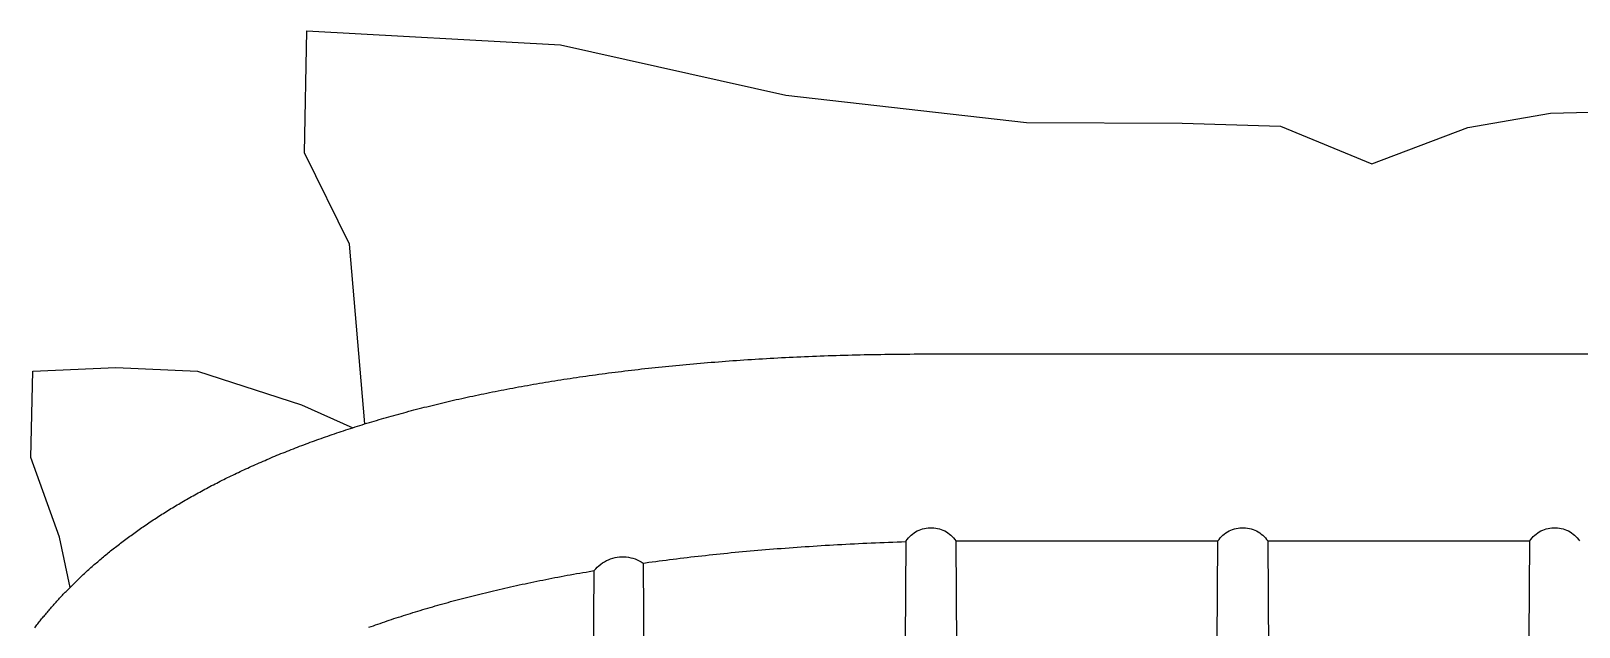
# Model space of a CAD drawing. Header units: inches. Extents: x 0 to 7318, y 0 to 812.
# Drawn here: x 5727 to 6099.3, y 632.5 to 775.8 of the extents above; entities that cross this region are included whole.
import ezdxf

# ---------------------------------------------------------------- set-up
doc = ezdxf.new("R2010")
doc.units = ezdxf.units.IN
doc.header["$MEASUREMENT"] = 0

# ---------------------------------------------------------------- blocks, each defined once
blk = doc.blocks.new('SC2_BACK')
at = {"color": 7}
for points in [[(5807.25, 681.38, 0), (5803.63, 724.54, 0), (5792.8, 746.5, 0), (5793.3, 775.84, 0), (5854.38, 772.52, 0), (5908.52, 760.43, 0), (5966.45, 753.82, 0), (6003.86, 753.65, 0), (6027.52, 752.95, 0), (6049.45, 743.91, 0), (6072.59, 752.6, 0), (6092.42, 756.08, 0), (6148.62, 757.48, 0), (6173.32, 753.65, 0), (6200.47, 756.78, 0), (6248.84, 760.78, 0), (6330.79, 752.43, 0), (6385.42, 741.64, 0), (6449.1, 759.04, 0), (6479.03, 761.3, 0), (6509.47, 760.61, 0), (6509.82, 732.94, 0), (6499.21, 708.06, 0), (6496.83, 698.19, 0)], [(5891.46, 696.24, 0), (5892.33, 696.31, 0)], [(5892.33, 696.31, 0), (5893.2, 696.38, 0)], [(5893.2, 696.38, 0), (5894.07, 696.44, 0)], [(5894.07, 696.44, 0), (5894.95, 696.51, 0)], [(5894.95, 696.51, 0), (5895.83, 696.57, 0)], [(5895.83, 696.57, 0), (5896.71, 696.63, 0)], [(5896.71, 696.63, 0), (5897.59, 696.69, 0)], [(5897.59, 696.69, 0), (5898.48, 696.75, 0)], [(5898.48, 696.75, 0), (5899.37, 696.81, 0)], [(5899.37, 696.81, 0), (5900.27, 696.87, 0)], [(5900.27, 696.87, 0), (5901.16, 696.93, 0)], [(5901.16, 696.93, 0), (5902.06, 696.98, 0)], [(5902.06, 696.98, 0), (5902.97, 697.03, 0)], [(5902.97, 697.03, 0), (5903.87, 697.09, 0)], [(5903.87, 697.09, 0), (5904.78, 697.14, 0)], [(5904.78, 697.14, 0), (5905.69, 697.19, 0)], [(5905.69, 697.19, 0), (5906.6, 697.24, 0)], [(5906.6, 697.24, 0), (5907.52, 697.29, 0)], [(5907.52, 697.29, 0), (5908.44, 697.33, 0)], [(5908.44, 697.33, 0), (5909.36, 697.38, 0)], [(5909.36, 697.38, 0), (5910.28, 697.42, 0)], [(5910.28, 697.42, 0), (5911.21, 697.47, 0)], [(5911.21, 697.47, 0), (5912.14, 697.51, 0)], [(5912.14, 697.51, 0), (5913.07, 697.55, 0)], [(5913.07, 697.55, 0), (5914.01, 697.59, 0)], [(5914.01, 697.59, 0), (5914.95, 697.62, 0)], [(5914.95, 697.62, 0), (5915.89, 697.66, 0)], [(5915.89, 697.66, 0), (5916.84, 697.7, 0)], [(5916.84, 697.7, 0), (5917.78, 697.73, 0)], [(5917.78, 697.73, 0), (5918.74, 697.77, 0)], [(5918.74, 697.77, 0), (5919.69, 697.8, 0)], [(5919.69, 697.8, 0), (5920.65, 697.83, 0)], [(5920.65, 697.83, 0), (5921.6, 697.86, 0)], [(5921.6, 697.86, 0), (5922.57, 697.89, 0)], [(5922.57, 697.89, 0), (5923.53, 697.91, 0)], [(5923.53, 697.91, 0), (5924.5, 697.94, 0)], [(5924.5, 697.94, 0), (5925.47, 697.96, 0)], [(5925.47, 697.96, 0), (5926.45, 697.99, 0)], [(5926.45, 697.99, 0), (5927.42, 698.01, 0)], [(5927.42, 698.01, 0), (5928.4, 698.03, 0)], [(5928.4, 698.03, 0), (5929.39, 698.05, 0)], [(5929.39, 698.05, 0), (5930.37, 698.06, 0)], [(5930.37, 698.06, 0), (5931.36, 698.08, 0)], [(5931.36, 698.08, 0), (5932.35, 698.1, 0)], [(5932.35, 698.1, 0), (5933.35, 698.11, 0)], [(5933.35, 698.11, 0), (5934.34, 698.12, 0)], [(5934.34, 698.12, 0), (5935.34, 698.14, 0)], [(5935.34, 698.14, 0), (5936.35, 698.15, 0)], [(5936.35, 698.15, 0), (5937.35, 698.15, 0)], [(5937.35, 698.15, 0), (5938.36, 698.16, 0)], [(5938.36, 698.16, 0), (5939.38, 698.17, 0)], [(5939.38, 698.17, 0), (5940.39, 698.17, 0)], [(5940.39, 698.17, 0), (5941.41, 698.18, 0)], [(5941.41, 698.18, 0), (5942.43, 698.18, 0)], [(5942.43, 698.18, 0), (5943.46, 698.18, 0)], [(5942.67, 698.18, 0), (6496.83, 698.19, 0), (6505.7, 698.18, 0)], [(5943.46, 698.18, 0), (6496.83, 698.19, 0), (6505.7, 698.18, 0)], [(5736.38, 642.06, 0), (5733.86, 654.1, 0), (5726.98, 673.28, 0), (5727.42, 694.03, 0), (5747.39, 694.94, 0), (5767.05, 694.07, 0), (5792.06, 685.94, 0), (5804.38, 680.43, 0)], [(5858.19, 692.54, 0), (5858.95, 692.65, 0)], [(5858.95, 692.65, 0), (5859.71, 692.76, 0)], [(5859.71, 692.76, 0), (5860.47, 692.87, 0)], [(5860.47, 692.87, 0), (5861.24, 692.97, 0)], [(5861.24, 692.97, 0), (5862.01, 693.08, 0)], [(5862.01, 693.08, 0), (5862.78, 693.19, 0)], [(5862.78, 693.19, 0), (5863.55, 693.29, 0)], [(5863.55, 693.29, 0), (5864.33, 693.4, 0)], [(5864.33, 693.4, 0), (5865.11, 693.5, 0)], [(5865.11, 693.5, 0), (5865.89, 693.6, 0)], [(5865.89, 693.6, 0), (5866.67, 693.7, 0)], [(5866.67, 693.7, 0), (5867.46, 693.8, 0)], [(5867.46, 693.8, 0), (5868.25, 693.9, 0)], [(5868.25, 693.9, 0), (5869.04, 694, 0)], [(5869.04, 694, 0), (5869.84, 694.1, 0)], [(5869.84, 694.1, 0), (5870.64, 694.19, 0)], [(5870.64, 694.19, 0), (5871.44, 694.29, 0)], [(5871.44, 694.29, 0), (5872.24, 694.38, 0)], [(5872.24, 694.38, 0), (5873.05, 694.47, 0)], [(5873.05, 694.47, 0), (5873.85, 694.57, 0)], [(5873.85, 694.57, 0), (5874.67, 694.66, 0)], [(5874.67, 694.66, 0), (5875.48, 694.75, 0)], [(5875.48, 694.75, 0), (5876.3, 694.84, 0)], [(5876.3, 694.84, 0), (5877.12, 694.92, 0)], [(5877.12, 694.92, 0), (5877.94, 695.01, 0)], [(5877.94, 695.01, 0), (5878.76, 695.09, 0)], [(5878.76, 695.09, 0), (5879.59, 695.18, 0)], [(5879.59, 695.18, 0), (5880.42, 695.26, 0)], [(5880.42, 695.26, 0), (5881.25, 695.34, 0)], [(5881.25, 695.34, 0), (5882.09, 695.43, 0)], [(5882.09, 695.43, 0), (5882.93, 695.51, 0)], [(5882.93, 695.51, 0), (5883.77, 695.58, 0)], [(5883.77, 695.58, 0), (5884.61, 695.66, 0)], [(5884.61, 695.66, 0), (5885.46, 695.74, 0)], [(5885.46, 695.74, 0), (5886.31, 695.81, 0)], [(5886.31, 695.81, 0), (5887.16, 695.89, 0)], [(5887.16, 695.89, 0), (5888.01, 695.96, 0)], [(5888.01, 695.96, 0), (5888.87, 696.03, 0)], [(5888.87, 696.03, 0), (5889.73, 696.1, 0)], [(5889.73, 696.1, 0), (5890.59, 696.18, 0)], [(5890.59, 696.18, 0), (5891.46, 696.24, 0)], [(5836.62, 688.77, 0), (5837.3, 688.91, 0)], [(5837.3, 688.91, 0), (5837.99, 689.04, 0)], [(5837.99, 689.04, 0), (5838.67, 689.18, 0)], [(5838.67, 689.18, 0), (5839.37, 689.32, 0)], [(5839.37, 689.32, 0), (5840.06, 689.45, 0)], [(5840.06, 689.45, 0), (5840.75, 689.59, 0)], [(5840.75, 689.59, 0), (5841.45, 689.72, 0)], [(5841.45, 689.72, 0), (5842.15, 689.85, 0)], [(5842.15, 689.85, 0), (5842.85, 689.98, 0)], [(5842.85, 689.98, 0), (5843.56, 690.12, 0)], [(5843.56, 690.12, 0), (5844.26, 690.25, 0)], [(5844.26, 690.25, 0), (5844.98, 690.37, 0)], [(5844.98, 690.37, 0), (5845.69, 690.5, 0)], [(5845.69, 690.5, 0), (5846.4, 690.63, 0)], [(5846.4, 690.63, 0), (5847.12, 690.76, 0)], [(5847.12, 690.76, 0), (5847.84, 690.88, 0)], [(5847.84, 690.88, 0), (5848.56, 691.01, 0)], [(5848.56, 691.01, 0), (5849.29, 691.13, 0)], [(5849.29, 691.13, 0), (5850.02, 691.25, 0)], [(5850.02, 691.25, 0), (5850.74, 691.37, 0)], [(5850.74, 691.37, 0), (5851.48, 691.49, 0)], [(5851.48, 691.49, 0), (5852.21, 691.61, 0)], [(5852.21, 691.61, 0), (5852.95, 691.73, 0)], [(5852.95, 691.73, 0), (5853.69, 691.85, 0)], [(5853.69, 691.85, 0), (5854.43, 691.97, 0)], [(5854.43, 691.97, 0), (5855.18, 692.08, 0)], [(5855.18, 692.08, 0), (5855.93, 692.2, 0)], [(5855.93, 692.2, 0), (5856.68, 692.31, 0)], [(5856.68, 692.31, 0), (5857.43, 692.42, 0)], [(5857.43, 692.42, 0), (5858.19, 692.54, 0)], [(5820.34, 685.03, 0), (5820.96, 685.19, 0)], [(5820.96, 685.19, 0), (5821.59, 685.35, 0)], [(5821.59, 685.35, 0), (5822.22, 685.5, 0)], [(5822.22, 685.5, 0), (5822.84, 685.66, 0)], [(5822.84, 685.66, 0), (5823.48, 685.82, 0)], [(5823.48, 685.82, 0), (5824.11, 685.97, 0)], [(5824.11, 685.97, 0), (5824.75, 686.13, 0)], [(5824.75, 686.13, 0), (5825.39, 686.28, 0)], [(5825.39, 686.28, 0), (5826.03, 686.43, 0)], [(5826.03, 686.43, 0), (5826.67, 686.59, 0)], [(5826.67, 686.59, 0), (5827.32, 686.74, 0)], [(5827.32, 686.74, 0), (5827.97, 686.89, 0)], [(5827.97, 686.89, 0), (5828.62, 687.04, 0)], [(5828.62, 687.04, 0), (5829.27, 687.19, 0)], [(5829.27, 687.19, 0), (5829.93, 687.33, 0)], [(5829.93, 687.33, 0), (5830.59, 687.48, 0)], [(5830.59, 687.48, 0), (5831.25, 687.63, 0)], [(5831.25, 687.63, 0), (5831.91, 687.77, 0)], [(5831.91, 687.77, 0), (5832.57, 687.92, 0)], [(5832.57, 687.92, 0), (5833.24, 688.06, 0)], [(5833.24, 688.06, 0), (5833.91, 688.2, 0)], [(5833.91, 688.2, 0), (5834.59, 688.35, 0)], [(5834.59, 688.35, 0), (5835.26, 688.49, 0)], [(5835.26, 688.49, 0), (5835.94, 688.63, 0)], [(5835.94, 688.63, 0), (5836.62, 688.77, 0)], [(5807.23, 681.34, 0), (5807.8, 681.51, 0)], [(5807.8, 681.51, 0), (5808.38, 681.69, 0)], [(5808.38, 681.69, 0), (5808.95, 681.86, 0)], [(5808.95, 681.86, 0), (5809.53, 682.04, 0)], [(5809.53, 682.04, 0), (5810.11, 682.21, 0)], [(5810.11, 682.21, 0), (5810.7, 682.38, 0)], [(5810.7, 682.38, 0), (5811.28, 682.55, 0)], [(5811.28, 682.55, 0), (5811.87, 682.72, 0)], [(5811.87, 682.72, 0), (5812.46, 682.89, 0)], [(5812.46, 682.89, 0), (5813.05, 683.06, 0)], [(5813.05, 683.06, 0), (5813.65, 683.23, 0)], [(5813.65, 683.23, 0), (5814.24, 683.4, 0)], [(5814.24, 683.4, 0), (5814.84, 683.56, 0)], [(5814.84, 683.56, 0), (5815.44, 683.73, 0)], [(5815.44, 683.73, 0), (5816.05, 683.89, 0)], [(5816.05, 683.89, 0), (5816.66, 684.06, 0)], [(5816.66, 684.06, 0), (5817.26, 684.22, 0)], [(5817.26, 684.22, 0), (5817.87, 684.39, 0)], [(5817.87, 684.39, 0), (5818.49, 684.55, 0)], [(5818.49, 684.55, 0), (5819.1, 684.71, 0)], [(5819.1, 684.71, 0), (5819.72, 684.87, 0)], [(5819.72, 684.87, 0), (5820.34, 685.03, 0)], [(5795.73, 677.51, 0), (5796.26, 677.7, 0)], [(5796.26, 677.7, 0), (5796.79, 677.88, 0)], [(5796.79, 677.88, 0), (5797.32, 678.07, 0)], [(5797.32, 678.07, 0), (5797.85, 678.26, 0)], [(5797.85, 678.26, 0), (5798.38, 678.44, 0)], [(5798.38, 678.44, 0), (5798.92, 678.63, 0)], [(5798.92, 678.63, 0), (5799.46, 678.82, 0)], [(5799.46, 678.82, 0), (5800, 679, 0)], [(5800, 679, 0), (5800.54, 679.18, 0)], [(5800.54, 679.18, 0), (5801.09, 679.37, 0)], [(5801.09, 679.37, 0), (5801.63, 679.55, 0)], [(5801.63, 679.55, 0), (5802.18, 679.73, 0)], [(5802.18, 679.73, 0), (5802.74, 679.91, 0)], [(5802.74, 679.91, 0), (5803.29, 680.09, 0)], [(5803.29, 680.09, 0), (5803.85, 680.27, 0)], [(5803.85, 680.27, 0), (5804.38, 680.43, 0)], [(5804.38, 680.43, 0), (5804.97, 680.63, 0)], [(5804.97, 680.63, 0), (5805.53, 680.81, 0)], [(5805.53, 680.81, 0), (5806.09, 680.99, 0)], [(5806.09, 680.99, 0), (5806.66, 681.16, 0)], [(5806.66, 681.16, 0), (5807.23, 681.34, 0)], [(5786.15, 673.81, 0), (5786.64, 674.01, 0)], [(5786.64, 674.01, 0), (5787.12, 674.21, 0)], [(5787.12, 674.21, 0), (5787.61, 674.4, 0)], [(5787.61, 674.4, 0), (5788.1, 674.6, 0)], [(5788.1, 674.6, 0), (5788.6, 674.8, 0)], [(5788.6, 674.8, 0), (5789.09, 675, 0)], [(5789.09, 675, 0), (5789.59, 675.19, 0)], [(5789.59, 675.19, 0), (5790.09, 675.39, 0)], [(5790.09, 675.39, 0), (5790.59, 675.59, 0)], [(5790.59, 675.59, 0), (5791.1, 675.78, 0)], [(5791.1, 675.78, 0), (5791.6, 675.97, 0)], [(5791.6, 675.97, 0), (5792.11, 676.17, 0)], [(5792.11, 676.17, 0), (5792.62, 676.36, 0)], [(5792.62, 676.36, 0), (5793.14, 676.55, 0)], [(5793.14, 676.55, 0), (5793.65, 676.75, 0)], [(5793.65, 676.75, 0), (5794.17, 676.94, 0)], [(5794.17, 676.94, 0), (5794.69, 677.13, 0)], [(5794.69, 677.13, 0), (5795.21, 677.32, 0)], [(5795.21, 677.32, 0), (5795.73, 677.51, 0)], [(5777.76, 670.12, 0), (5778.21, 670.33, 0)], [(5778.21, 670.33, 0), (5778.66, 670.54, 0)], [(5778.66, 670.54, 0), (5779.11, 670.75, 0)], [(5779.11, 670.75, 0), (5779.57, 670.96, 0)], [(5779.57, 670.96, 0), (5780.03, 671.16, 0)], [(5780.03, 671.16, 0), (5780.49, 671.37, 0)], [(5780.49, 671.37, 0), (5780.95, 671.58, 0)], [(5780.95, 671.58, 0), (5781.41, 671.78, 0)], [(5781.41, 671.78, 0), (5781.87, 671.99, 0)], [(5781.87, 671.99, 0), (5782.34, 672.19, 0)], [(5782.34, 672.19, 0), (5782.81, 672.39, 0)], [(5782.81, 672.39, 0), (5783.28, 672.6, 0)], [(5783.28, 672.6, 0), (5783.75, 672.8, 0)], [(5783.75, 672.8, 0), (5784.23, 673, 0)], [(5784.23, 673, 0), (5784.71, 673.2, 0)], [(5784.71, 673.2, 0), (5785.18, 673.41, 0)], [(5785.18, 673.41, 0), (5785.67, 673.61, 0)], [(5785.67, 673.61, 0), (5786.15, 673.81, 0)], [(5770.02, 666.29, 0), (5770.43, 666.51, 0)], [(5770.43, 666.51, 0), (5770.85, 666.72, 0)], [(5770.85, 666.72, 0), (5771.27, 666.94, 0)], [(5771.27, 666.94, 0), (5771.69, 667.15, 0)], [(5771.69, 667.15, 0), (5772.11, 667.37, 0)], [(5772.11, 667.37, 0), (5772.53, 667.58, 0)], [(5772.53, 667.58, 0), (5772.96, 667.8, 0)], [(5772.96, 667.8, 0), (5773.38, 668.01, 0)], [(5773.38, 668.01, 0), (5773.81, 668.22, 0)], [(5773.81, 668.22, 0), (5774.24, 668.44, 0)], [(5774.24, 668.44, 0), (5774.68, 668.65, 0)], [(5774.68, 668.65, 0), (5775.11, 668.86, 0)], [(5775.11, 668.86, 0), (5775.55, 669.07, 0)], [(5775.55, 669.07, 0), (5775.99, 669.28, 0)], [(5775.99, 669.28, 0), (5776.43, 669.5, 0)], [(5776.43, 669.5, 0), (5776.87, 669.71, 0)], [(5776.87, 669.71, 0), (5777.32, 669.92, 0)], [(5777.32, 669.92, 0), (5777.76, 670.12, 0)], [(5763.28, 662.55, 0), (5763.66, 662.77, 0)], [(5763.66, 662.77, 0), (5764.04, 662.99, 0)], [(5764.04, 662.99, 0), (5764.43, 663.22, 0)], [(5764.43, 663.22, 0), (5764.82, 663.44, 0)], [(5764.82, 663.44, 0), (5765.2, 663.66, 0)], [(5765.2, 663.66, 0), (5765.6, 663.88, 0)], [(5765.6, 663.88, 0), (5765.99, 664.1, 0)], [(5765.99, 664.1, 0), (5766.38, 664.32, 0)], [(5766.38, 664.32, 0), (5766.78, 664.54, 0)], [(5766.78, 664.54, 0), (5767.18, 664.76, 0)], [(5767.18, 664.76, 0), (5767.58, 664.98, 0)], [(5767.58, 664.98, 0), (5767.98, 665.2, 0)], [(5767.98, 665.2, 0), (5768.38, 665.42, 0)], [(5768.38, 665.42, 0), (5768.79, 665.64, 0)], [(5768.79, 665.64, 0), (5769.2, 665.86, 0)], [(5769.2, 665.86, 0), (5769.61, 666.07, 0)], [(5769.61, 666.07, 0), (5770.02, 666.29, 0)], [(5757.42, 658.94, 0), (5757.77, 659.17, 0)], [(5757.77, 659.17, 0), (5758.13, 659.4, 0)], [(5758.13, 659.4, 0), (5758.48, 659.62, 0)], [(5758.48, 659.62, 0), (5758.84, 659.85, 0)], [(5758.84, 659.85, 0), (5759.2, 660.08, 0)], [(5759.2, 660.08, 0), (5759.56, 660.3, 0)], [(5759.56, 660.3, 0), (5759.92, 660.53, 0)], [(5759.92, 660.53, 0), (5760.29, 660.76, 0)], [(5760.29, 660.76, 0), (5760.66, 660.98, 0)], [(5760.66, 660.98, 0), (5761.03, 661.21, 0)], [(5761.03, 661.21, 0), (5761.4, 661.43, 0)], [(5761.4, 661.43, 0), (5761.77, 661.65, 0)], [(5761.77, 661.65, 0), (5762.14, 661.88, 0)], [(5762.14, 661.88, 0), (5762.52, 662.1, 0)], [(5762.52, 662.1, 0), (5762.9, 662.33, 0)], [(5762.9, 662.33, 0), (5763.28, 662.55, 0)], [(5752.01, 655.26, 0), (5752.34, 655.49, 0)], [(5752.34, 655.49, 0), (5752.66, 655.72, 0)], [(5752.66, 655.72, 0), (5752.99, 655.96, 0)], [(5752.99, 655.96, 0), (5753.32, 656.19, 0)], [(5753.32, 656.19, 0), (5753.65, 656.42, 0)], [(5753.65, 656.42, 0), (5753.99, 656.65, 0)], [(5753.99, 656.65, 0), (5754.32, 656.88, 0)], [(5754.32, 656.88, 0), (5754.66, 657.11, 0)], [(5754.66, 657.11, 0), (5755, 657.34, 0)], [(5755, 657.34, 0), (5755.34, 657.57, 0)], [(5755.34, 657.57, 0), (5755.68, 657.8, 0)], [(5755.68, 657.8, 0), (5756.02, 658.03, 0)], [(5756.02, 658.03, 0), (5756.37, 658.26, 0)], [(5756.37, 658.26, 0), (5756.72, 658.48, 0)], [(5756.72, 658.48, 0), (5757.07, 658.71, 0)], [(5757.07, 658.71, 0), (5757.42, 658.94, 0)], [(5939.38, 655.14, 0), (5939.77, 655.39, 0)], [(5939.77, 655.39, 0), (5940.17, 655.61, 0)], [(5940.17, 655.61, 0), (5940.58, 655.8, 0)], [(5940.58, 655.8, 0), (5941, 655.97, 0)], [(5941, 655.97, 0), (5941.43, 656.11, 0)], [(5941.43, 656.11, 0), (5941.88, 656.22, 0)], [(5941.88, 656.22, 0), (5942.32, 656.31, 0)], [(5942.32, 656.31, 0), (5942.77, 656.36, 0)], [(5942.77, 656.36, 0), (5943.23, 656.39, 0)], [(5943.23, 656.39, 0), (5943.68, 656.39, 0)], [(5943.68, 656.39, 0), (5944.14, 656.36, 0)], [(5944.14, 656.36, 0), (5944.59, 656.31, 0)], [(5944.59, 656.31, 0), (5945.04, 656.22, 0)], [(5945.04, 656.22, 0), (5945.48, 656.11, 0)], [(5945.48, 656.11, 0), (5945.91, 655.97, 0)], [(5945.91, 655.97, 0), (5946.34, 655.8, 0)], [(5946.34, 655.8, 0), (5946.75, 655.61, 0)], [(5946.75, 655.61, 0), (5947.15, 655.39, 0)], [(5947.15, 655.39, 0), (5947.53, 655.14, 0)], [(6014.38, 655.14, 0), (6014.77, 655.39, 0)], [(6014.77, 655.39, 0), (6015.17, 655.61, 0)], [(6015.17, 655.61, 0), (6015.58, 655.8, 0)], [(6015.58, 655.8, 0), (6016, 655.97, 0)], [(6016, 655.97, 0), (6016.43, 656.11, 0)], [(6016.43, 656.11, 0), (6016.88, 656.22, 0)], [(6016.88, 656.22, 0), (6017.32, 656.31, 0)], [(6017.32, 656.31, 0), (6017.77, 656.36, 0)], [(6017.77, 656.36, 0), (6018.23, 656.39, 0)], [(6018.23, 656.39, 0), (6018.68, 656.39, 0)], [(6018.68, 656.39, 0), (6019.14, 656.36, 0)], [(6019.14, 656.36, 0), (6019.59, 656.31, 0)], [(6019.59, 656.31, 0), (6020.04, 656.22, 0)], [(6020.04, 656.22, 0), (6020.48, 656.11, 0)], [(6020.48, 656.11, 0), (6020.91, 655.97, 0)], [(6020.91, 655.97, 0), (6021.34, 655.8, 0)], [(6021.34, 655.8, 0), (6021.75, 655.61, 0)], [(6021.75, 655.61, 0), (6022.15, 655.39, 0)], [(6022.15, 655.39, 0), (6022.53, 655.14, 0)], [(6089.38, 655.14, 0), (6089.77, 655.39, 0)], [(6089.77, 655.39, 0), (6090.17, 655.61, 0)], [(6090.17, 655.61, 0), (6090.58, 655.8, 0)], [(6090.58, 655.8, 0), (6091, 655.97, 0)], [(6091, 655.97, 0), (6091.43, 656.11, 0)], [(6091.43, 656.11, 0), (6091.88, 656.22, 0)], [(6091.88, 656.22, 0), (6092.32, 656.31, 0)], [(6092.32, 656.31, 0), (6092.77, 656.36, 0)], [(6092.77, 656.36, 0), (6093.23, 656.39, 0)], [(6093.23, 656.39, 0), (6093.68, 656.39, 0)], [(6093.68, 656.39, 0), (6094.14, 656.36, 0)], [(6094.14, 656.36, 0), (6094.59, 656.31, 0)], [(6094.59, 656.31, 0), (6095.04, 656.22, 0)], [(6095.04, 656.22, 0), (6095.48, 656.11, 0)], [(6095.48, 656.11, 0), (6095.91, 655.97, 0)], [(6095.91, 655.97, 0), (6096.34, 655.8, 0)], [(6096.34, 655.8, 0), (6096.75, 655.61, 0)], [(6096.75, 655.61, 0), (6097.15, 655.39, 0)], [(6097.15, 655.39, 0), (6097.53, 655.14, 0)], [(5747.04, 651.53, 0), (5747.34, 651.76, 0)], [(5747.34, 651.76, 0), (5747.64, 652, 0)], [(5747.64, 652, 0), (5747.94, 652.23, 0)], [(5747.94, 652.23, 0), (5748.24, 652.47, 0)], [(5748.24, 652.47, 0), (5748.55, 652.7, 0)], [(5748.55, 652.7, 0), (5748.85, 652.93, 0)], [(5748.85, 652.93, 0), (5749.16, 653.17, 0)], [(5749.16, 653.17, 0), (5749.47, 653.4, 0)], [(5749.47, 653.4, 0), (5749.78, 653.63, 0)], [(5749.78, 653.63, 0), (5750.1, 653.87, 0)], [(5750.1, 653.87, 0), (5750.41, 654.1, 0)], [(5750.41, 654.1, 0), (5750.73, 654.33, 0)], [(5750.73, 654.33, 0), (5751.05, 654.56, 0)], [(5751.05, 654.56, 0), (5751.37, 654.8, 0)], [(5751.37, 654.8, 0), (5751.69, 655.03, 0)], [(5751.69, 655.03, 0), (5752.01, 655.26, 0)], [(5909.32, 651.59, 0), (5910.28, 651.65, 0)], [(5910.28, 651.65, 0), (5911.24, 651.72, 0)], [(5911.24, 651.72, 0), (5912.2, 651.79, 0)], [(5912.2, 651.79, 0), (5913.16, 651.86, 0)], [(5913.16, 651.86, 0), (5914.13, 651.92, 0)], [(5914.13, 651.92, 0), (5915.1, 651.98, 0)], [(5915.1, 651.98, 0), (5916.08, 652.05, 0)], [(5916.08, 652.05, 0), (5917.06, 652.11, 0)], [(5917.06, 652.11, 0), (5918.04, 652.17, 0)], [(5918.04, 652.17, 0), (5919.03, 652.22, 0)], [(5919.03, 652.22, 0), (5920.02, 652.28, 0)], [(5920.02, 652.28, 0), (5921.01, 652.34, 0)], [(5921.01, 652.34, 0), (5922.01, 652.39, 0)], [(5922.01, 652.39, 0), (5923.01, 652.45, 0)], [(5923.01, 652.45, 0), (5924.01, 652.5, 0)], [(5924.01, 652.5, 0), (5925.02, 652.55, 0)], [(5925.02, 652.55, 0), (5926.03, 652.6, 0)], [(5926.03, 652.6, 0), (5927.04, 652.65, 0)], [(5927.04, 652.65, 0), (5928.06, 652.69, 0)], [(5928.06, 652.69, 0), (5929.08, 652.74, 0)], [(5929.08, 652.74, 0), (5930.11, 652.78, 0)], [(5930.11, 652.78, 0), (5931.14, 652.83, 0)], [(5931.14, 652.83, 0), (5932.17, 652.87, 0)], [(5932.17, 652.87, 0), (5933.21, 652.91, 0)], [(5933.21, 652.91, 0), (5934.25, 652.95, 0)], [(5934.25, 652.95, 0), (5935.29, 652.98, 0)], [(5934.46, 253.24, 0), (5935.81, 397.74, 0), (5937.46, 653.23, 0)], [(5935.29, 652.98, 0), (5936.34, 653.02, 0)], [(5936.34, 653.02, 0), (5937.39, 653.06, 0)], [(5937.39, 653.06, 0), (5937.46, 653.06, 0)], [(5937.46, 653.23, 0), (5937.73, 653.6, 0)], [(5937.73, 653.6, 0), (5938.02, 653.94, 0)], [(5938.02, 653.94, 0), (5938.33, 654.28, 0)], [(5938.33, 654.28, 0), (5938.66, 654.59, 0)], [(5938.66, 654.59, 0), (5939.01, 654.88, 0)], [(5939.01, 654.88, 0), (5939.38, 655.14, 0)], [(5947.53, 655.14, 0), (5947.9, 654.88, 0)], [(5947.9, 654.88, 0), (5948.25, 654.59, 0)], [(5948.25, 654.59, 0), (5948.58, 654.28, 0)], [(5948.58, 654.28, 0), (5948.9, 653.95, 0)], [(5948.9, 653.95, 0), (5949.19, 653.6, 0)], [(5949.19, 653.6, 0), (5949.46, 653.23, 0)], [(5949.46, 653.23, 0), (5951.07, 397.88, 0), (5952.46, 253.24, 0)], [(5949.46, 653.23, 0), (6012.46, 653.23, 0)], [(6009.46, 253.24, 0), (6010.76, 397.6, 0), (6012.46, 653.23, 0)], [(6012.46, 653.23, 0), (6012.73, 653.6, 0)], [(6012.73, 653.6, 0), (6013.02, 653.94, 0)], [(6013.02, 653.94, 0), (6013.33, 654.28, 0)], [(6013.33, 654.28, 0), (6013.66, 654.59, 0)], [(6013.66, 654.59, 0), (6014.01, 654.88, 0)], [(6014.01, 654.88, 0), (6014.38, 655.14, 0)], [(6022.53, 655.14, 0), (6022.9, 654.88, 0)], [(6022.9, 654.88, 0), (6023.25, 654.59, 0)], [(6023.25, 654.59, 0), (6023.58, 654.28, 0)], [(6023.58, 654.28, 0), (6023.9, 653.95, 0)], [(6023.9, 653.95, 0), (6024.19, 653.6, 0)], [(6024.19, 653.6, 0), (6024.46, 653.23, 0)], [(6024.46, 653.23, 0), (6026.03, 397.6, 0), (6027.46, 253.24, 0)], [(6024.46, 653.23, 0), (6087.46, 653.23, 0)], [(6084.46, 253.24, 0), (6085.72, 397.56, 0), (6087.46, 653.23, 0)], [(6087.46, 653.23, 0), (6087.73, 653.6, 0)], [(6087.73, 653.6, 0), (6088.02, 653.94, 0)], [(6088.02, 653.94, 0), (6088.33, 654.28, 0)], [(6088.33, 654.28, 0), (6088.66, 654.59, 0)], [(6088.66, 654.59, 0), (6089.01, 654.88, 0)], [(6089.01, 654.88, 0), (6089.38, 655.14, 0)], [(6097.53, 655.14, 0), (6097.9, 654.88, 0)], [(6097.9, 654.88, 0), (6098.25, 654.59, 0)], [(6098.25, 654.59, 0), (6098.58, 654.28, 0)], [(6098.58, 654.28, 0), (6098.9, 653.95, 0)], [(6098.9, 653.95, 0), (6099.19, 653.6, 0)], [(6099.19, 653.6, 0), (6099.46, 653.23, 0)], [(5742.48, 647.76, 0), (5742.75, 647.99, 0)], [(5742.75, 647.99, 0), (5743.03, 648.23, 0)], [(5743.03, 648.23, 0), (5743.31, 648.46, 0)], [(5743.31, 648.46, 0), (5743.58, 648.7, 0)], [(5743.58, 648.7, 0), (5743.86, 648.94, 0)], [(5743.86, 648.94, 0), (5744.14, 649.17, 0)], [(5744.14, 649.17, 0), (5744.42, 649.41, 0)], [(5744.42, 649.41, 0), (5744.71, 649.64, 0)], [(5744.71, 649.64, 0), (5744.99, 649.88, 0)], [(5744.99, 649.88, 0), (5745.28, 650.12, 0)], [(5745.28, 650.12, 0), (5745.57, 650.35, 0)], [(5745.57, 650.35, 0), (5745.86, 650.59, 0)], [(5745.86, 650.59, 0), (5746.15, 650.82, 0)], [(5746.15, 650.82, 0), (5746.45, 651.06, 0)], [(5746.45, 651.06, 0), (5746.74, 651.29, 0)], [(5746.74, 651.29, 0), (5747.04, 651.53, 0)], [(5864.01, 647.61, 0), (5864.46, 647.93, 0)], [(5864.46, 647.93, 0), (5864.92, 648.22, 0)], [(5864.92, 648.22, 0), (5865.4, 648.48, 0)], [(5865.4, 648.48, 0), (5865.9, 648.71, 0)], [(5865.9, 648.71, 0), (5866.41, 648.9, 0)], [(5866.41, 648.9, 0), (5866.93, 649.07, 0)], [(5866.93, 649.07, 0), (5867.46, 649.2, 0)], [(5867.46, 649.2, 0), (5867.99, 649.3, 0)], [(5867.99, 649.3, 0), (5868.53, 649.37, 0)], [(5868.53, 649.37, 0), (5869.08, 649.4, 0)], [(5869.08, 649.4, 0), (5869.62, 649.4, 0)], [(5869.62, 649.4, 0), (5870.17, 649.36, 0)], [(5870.17, 649.36, 0), (5870.71, 649.29, 0)], [(5870.71, 649.29, 0), (5871.25, 649.19, 0)], [(5871.25, 649.19, 0), (5871.77, 649.05, 0)], [(5871.77, 649.05, 0), (5872.29, 648.88, 0)], [(5872.29, 648.88, 0), (5872.8, 648.68, 0)], [(5872.8, 648.68, 0), (5873.29, 648.45, 0)], [(5873.29, 648.45, 0), (5873.77, 648.19, 0)], [(5873.77, 648.19, 0), (5874.23, 647.89, 0)], [(5874.23, 647.89, 0), (5874.76, 647.97, 0)], [(5874.23, 647.89, 0), (5875.93, 398.04, 0), (5877.46, 253.24, 0)], [(5874.76, 647.97, 0), (5875.58, 648.08, 0)], [(5875.58, 648.08, 0), (5876.41, 648.19, 0)], [(5876.41, 648.19, 0), (5877.24, 648.31, 0)], [(5877.24, 648.31, 0), (5878.07, 648.42, 0)], [(5878.07, 648.42, 0), (5878.91, 648.52, 0)], [(5878.91, 648.52, 0), (5879.74, 648.63, 0)], [(5879.74, 648.63, 0), (5880.59, 648.74, 0)], [(5880.59, 648.74, 0), (5881.43, 648.85, 0)], [(5881.43, 648.85, 0), (5882.28, 648.95, 0)], [(5882.28, 648.95, 0), (5883.14, 649.06, 0)], [(5883.14, 649.06, 0), (5883.99, 649.16, 0)], [(5883.99, 649.16, 0), (5884.85, 649.26, 0)], [(5884.85, 649.26, 0), (5885.71, 649.36, 0)], [(5885.71, 649.36, 0), (5886.58, 649.46, 0)], [(5886.58, 649.46, 0), (5887.45, 649.56, 0)], [(5887.45, 649.56, 0), (5888.32, 649.66, 0)], [(5888.32, 649.66, 0), (5889.2, 649.75, 0)], [(5889.2, 649.75, 0), (5890.07, 649.85, 0)], [(5890.07, 649.85, 0), (5890.96, 649.94, 0)], [(5890.96, 649.94, 0), (5891.84, 650.04, 0)], [(5891.84, 650.04, 0), (5892.73, 650.13, 0)], [(5892.73, 650.13, 0), (5893.63, 650.22, 0)], [(5893.63, 650.22, 0), (5894.52, 650.31, 0)], [(5894.52, 650.31, 0), (5895.42, 650.4, 0)], [(5895.42, 650.4, 0), (5896.32, 650.48, 0)], [(5896.32, 650.48, 0), (5897.23, 650.57, 0)], [(5897.23, 650.57, 0), (5898.14, 650.66, 0)], [(5898.14, 650.66, 0), (5899.05, 650.74, 0)], [(5899.05, 650.74, 0), (5899.97, 650.82, 0)], [(5899.97, 650.82, 0), (5900.89, 650.9, 0)], [(5900.89, 650.9, 0), (5901.81, 650.98, 0)], [(5901.81, 650.98, 0), (5902.74, 651.06, 0)], [(5902.74, 651.06, 0), (5903.67, 651.14, 0)], [(5903.67, 651.14, 0), (5904.6, 651.22, 0)], [(5904.6, 651.22, 0), (5905.54, 651.29, 0)], [(5905.54, 651.29, 0), (5906.48, 651.37, 0)], [(5906.48, 651.37, 0), (5907.42, 651.44, 0)], [(5907.42, 651.44, 0), (5908.37, 651.51, 0)], [(5908.37, 651.51, 0), (5909.32, 651.59, 0)], [(5738.32, 643.96, 0), (5738.57, 644.2, 0)], [(5738.57, 644.2, 0), (5738.82, 644.43, 0)], [(5738.82, 644.43, 0), (5739.07, 644.67, 0)], [(5739.07, 644.67, 0), (5739.33, 644.91, 0)], [(5739.33, 644.91, 0), (5739.58, 645.15, 0)], [(5739.58, 645.15, 0), (5739.84, 645.38, 0)], [(5739.84, 645.38, 0), (5740.09, 645.62, 0)], [(5740.09, 645.62, 0), (5740.35, 645.86, 0)], [(5740.35, 645.86, 0), (5740.61, 646.1, 0)], [(5740.61, 646.1, 0), (5740.88, 646.33, 0)], [(5740.88, 646.33, 0), (5741.14, 646.57, 0)], [(5741.14, 646.57, 0), (5741.41, 646.81, 0)], [(5741.41, 646.81, 0), (5741.67, 647.04, 0)], [(5741.67, 647.04, 0), (5741.94, 647.28, 0)], [(5741.94, 647.28, 0), (5742.21, 647.52, 0)], [(5742.21, 647.52, 0), (5742.48, 647.76, 0)], [(5851.54, 644.11, 0), (5852.27, 644.25, 0)], [(5852.27, 644.25, 0), (5853, 644.39, 0)], [(5853, 644.39, 0), (5853.74, 644.53, 0)], [(5853.74, 644.53, 0), (5854.48, 644.67, 0)], [(5854.48, 644.67, 0), (5855.22, 644.81, 0)], [(5855.22, 644.81, 0), (5855.96, 644.95, 0)], [(5855.96, 644.95, 0), (5856.71, 645.08, 0)], [(5856.71, 645.08, 0), (5857.46, 645.22, 0)], [(5857.46, 645.22, 0), (5858.21, 645.36, 0)], [(5858.21, 645.36, 0), (5858.97, 645.49, 0)], [(5858.97, 645.49, 0), (5859.73, 645.62, 0)], [(5859.46, 253.24, 0), (5860.65, 397.81, 0), (5862.46, 646.09, 0)], [(5859.73, 645.62, 0), (5860.49, 645.75, 0)], [(5860.49, 645.75, 0), (5861.25, 645.89, 0)], [(5861.25, 645.89, 0), (5862.02, 646.02, 0)], [(5862.02, 646.02, 0), (5862.46, 646.09, 0)], [(5862.46, 646.09, 0), (5862.81, 646.51, 0)], [(5862.81, 646.51, 0), (5863.19, 646.9, 0)], [(5863.19, 646.9, 0), (5863.59, 647.27, 0)], [(5863.59, 647.27, 0), (5864.01, 647.61, 0)], [(5734.77, 640.39, 0), (5735, 640.63, 0)], [(5735, 640.63, 0), (5735.23, 640.87, 0)], [(5735.23, 640.87, 0), (5735.45, 641.1, 0)], [(5735.45, 641.1, 0), (5735.69, 641.34, 0)], [(5735.69, 641.34, 0), (5735.92, 641.58, 0)], [(5735.92, 641.58, 0), (5736.15, 641.82, 0)], [(5736.15, 641.82, 0), (5736.38, 642.06, 0)], [(5736.38, 642.06, 0), (5736.62, 642.29, 0)], [(5736.62, 642.29, 0), (5736.86, 642.53, 0)], [(5736.86, 642.53, 0), (5737.1, 642.77, 0)], [(5737.1, 642.77, 0), (5737.34, 643.01, 0)], [(5737.34, 643.01, 0), (5737.59, 643.25, 0)], [(5737.59, 643.25, 0), (5737.83, 643.48, 0)], [(5737.83, 643.48, 0), (5738.08, 643.72, 0)], [(5738.08, 643.72, 0), (5738.32, 643.96, 0)], [(5834.3, 640.28, 0), (5834.96, 640.45, 0)], [(5834.96, 640.45, 0), (5835.61, 640.61, 0)], [(5835.61, 640.61, 0), (5836.27, 640.77, 0)], [(5836.27, 640.77, 0), (5836.93, 640.93, 0)], [(5836.93, 640.93, 0), (5837.6, 641.09, 0)], [(5837.6, 641.09, 0), (5838.27, 641.25, 0)], [(5838.27, 641.25, 0), (5838.94, 641.41, 0)], [(5838.94, 641.41, 0), (5839.62, 641.56, 0)], [(5839.62, 641.56, 0), (5840.29, 641.72, 0)], [(5840.29, 641.72, 0), (5840.98, 641.87, 0)], [(5840.98, 641.87, 0), (5841.66, 642.03, 0)], [(5841.66, 642.03, 0), (5842.34, 642.18, 0)], [(5842.34, 642.18, 0), (5843.03, 642.34, 0)], [(5843.03, 642.34, 0), (5843.73, 642.49, 0)], [(5843.73, 642.49, 0), (5844.42, 642.64, 0)], [(5844.42, 642.64, 0), (5845.12, 642.79, 0)], [(5845.12, 642.79, 0), (5845.82, 642.94, 0)], [(5845.82, 642.94, 0), (5846.53, 643.09, 0)], [(5846.53, 643.09, 0), (5847.24, 643.24, 0)], [(5847.24, 643.24, 0), (5847.94, 643.39, 0)], [(5847.94, 643.39, 0), (5848.66, 643.53, 0)], [(5848.66, 643.53, 0), (5849.37, 643.68, 0)], [(5849.37, 643.68, 0), (5850.09, 643.82, 0)], [(5850.09, 643.82, 0), (5850.82, 643.97, 0)], [(5850.82, 643.97, 0), (5851.54, 644.11, 0)], [(5731.33, 636.59, 0), (5731.54, 636.83, 0)], [(5731.54, 636.83, 0), (5731.74, 637.07, 0)], [(5731.74, 637.07, 0), (5731.95, 637.3, 0)], [(5731.95, 637.3, 0), (5732.16, 637.54, 0)], [(5732.16, 637.54, 0), (5732.37, 637.78, 0)], [(5732.37, 637.78, 0), (5732.58, 638.02, 0)], [(5732.58, 638.02, 0), (5732.79, 638.25, 0)], [(5732.79, 638.25, 0), (5733.01, 638.49, 0)], [(5733.01, 638.49, 0), (5733.22, 638.73, 0)], [(5733.22, 638.73, 0), (5733.44, 638.97, 0)], [(5733.44, 638.97, 0), (5733.66, 639.2, 0)], [(5733.66, 639.2, 0), (5733.88, 639.44, 0)], [(5733.88, 639.44, 0), (5734.1, 639.68, 0)], [(5734.1, 639.68, 0), (5734.32, 639.92, 0)], [(5734.32, 639.92, 0), (5734.55, 640.15, 0)], [(5734.55, 640.15, 0), (5734.77, 640.39, 0)], [(5820.63, 636.53, 0), (5821.22, 636.7, 0)], [(5821.22, 636.7, 0), (5821.81, 636.88, 0)], [(5821.81, 636.88, 0), (5822.41, 637.06, 0)], [(5822.41, 637.06, 0), (5823.01, 637.23, 0)], [(5823.01, 637.23, 0), (5823.61, 637.41, 0)], [(5823.61, 637.41, 0), (5824.22, 637.58, 0)], [(5824.22, 637.58, 0), (5824.83, 637.76, 0)], [(5824.83, 637.76, 0), (5825.44, 637.93, 0)], [(5825.44, 637.93, 0), (5826.06, 638.1, 0)], [(5826.06, 638.1, 0), (5826.67, 638.28, 0)], [(5826.67, 638.28, 0), (5827.29, 638.45, 0)], [(5827.29, 638.45, 0), (5827.91, 638.62, 0)], [(5827.91, 638.62, 0), (5828.54, 638.79, 0)], [(5828.54, 638.79, 0), (5829.17, 638.96, 0)], [(5829.17, 638.96, 0), (5829.8, 639.13, 0)], [(5829.8, 639.13, 0), (5830.43, 639.29, 0)], [(5830.43, 639.29, 0), (5831.07, 639.46, 0)], [(5831.07, 639.46, 0), (5831.71, 639.63, 0)], [(5831.71, 639.63, 0), (5832.35, 639.79, 0)], [(5832.35, 639.79, 0), (5833, 639.96, 0)], [(5833, 639.96, 0), (5833.65, 640.12, 0)], [(5833.65, 640.12, 0), (5834.3, 640.28, 0)], [(5728.24, 632.82, 0), (5728.42, 633.05, 0)], [(5728.42, 633.05, 0), (5728.61, 633.29, 0)], [(5728.61, 633.29, 0), (5728.79, 633.52, 0)], [(5728.79, 633.52, 0), (5728.98, 633.76, 0)], [(5728.98, 633.76, 0), (5729.17, 633.99, 0)], [(5729.17, 633.99, 0), (5729.36, 634.23, 0)], [(5729.36, 634.23, 0), (5729.55, 634.47, 0)], [(5729.55, 634.47, 0), (5729.74, 634.7, 0)], [(5729.74, 634.7, 0), (5729.94, 634.94, 0)], [(5729.94, 634.94, 0), (5730.13, 635.17, 0)], [(5730.13, 635.17, 0), (5730.33, 635.41, 0)], [(5730.33, 635.41, 0), (5730.53, 635.65, 0)], [(5730.53, 635.65, 0), (5730.73, 635.88, 0)], [(5730.73, 635.88, 0), (5730.93, 636.12, 0)], [(5730.93, 636.12, 0), (5731.13, 636.36, 0)], [(5731.13, 636.36, 0), (5731.33, 636.59, 0)], [(5809.35, 632.84, 0), (5809.89, 633.03, 0)], [(5809.89, 633.03, 0), (5810.43, 633.22, 0)], [(5810.43, 633.22, 0), (5810.97, 633.4, 0)], [(5810.97, 633.4, 0), (5811.52, 633.59, 0)], [(5811.52, 633.59, 0), (5812.07, 633.78, 0)], [(5812.07, 633.78, 0), (5812.62, 633.97, 0)], [(5812.62, 633.97, 0), (5813.17, 634.15, 0)], [(5813.17, 634.15, 0), (5813.73, 634.34, 0)], [(5813.73, 634.34, 0), (5814.29, 634.53, 0)], [(5814.29, 634.53, 0), (5814.85, 634.71, 0)], [(5814.85, 634.71, 0), (5815.42, 634.89, 0)], [(5815.42, 634.89, 0), (5815.99, 635.08, 0)], [(5815.99, 635.08, 0), (5816.56, 635.26, 0)], [(5816.56, 635.26, 0), (5817.13, 635.44, 0)], [(5817.13, 635.44, 0), (5817.71, 635.63, 0)], [(5817.71, 635.63, 0), (5818.28, 635.81, 0)], [(5818.28, 635.81, 0), (5818.86, 635.99, 0)], [(5818.86, 635.99, 0), (5819.45, 636.17, 0)], [(5819.45, 636.17, 0), (5820.04, 636.35, 0)], [(5820.04, 636.35, 0), (5820.63, 636.53, 0)], [(5727.88, 632.35, 0), (5728.06, 632.58, 0)], [(5728.06, 632.58, 0), (5728.24, 632.82, 0)], [(5808.27, 632.46, 0), (5808.81, 632.65, 0)], [(5808.81, 632.65, 0), (5809.35, 632.84, 0)]]:
    blk.add_polyline3d(points, dxfattribs=at)

msp = doc.modelspace()

# ---------------------------------------------------------------- block references
msp.add_blockref('SC2_BACK', (0, 0))

doc.saveas('drawing.dxf')
